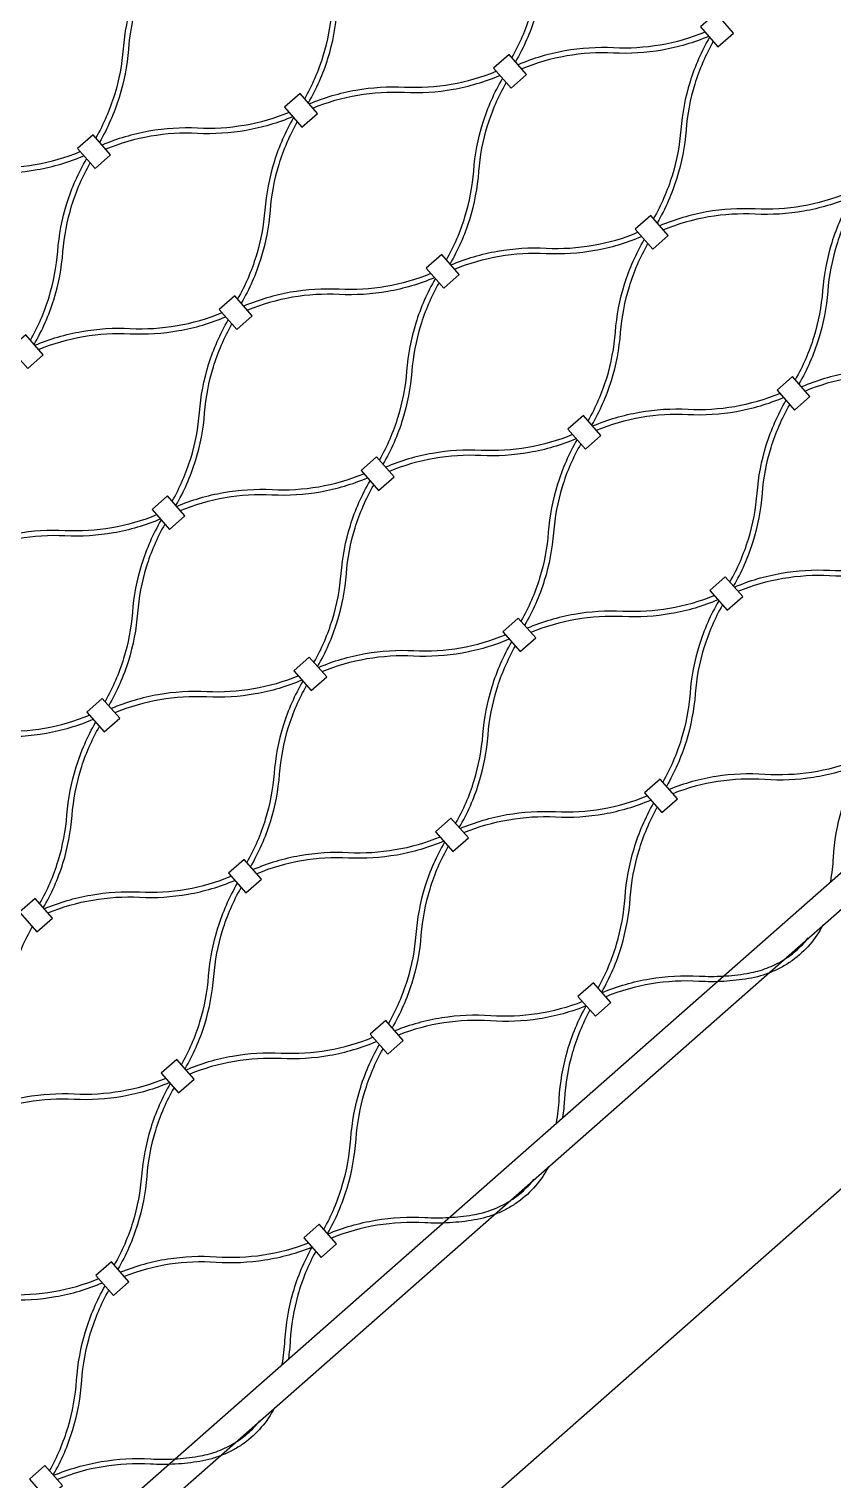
# Model space of a CAD drawing. Header units: millimetres. Extents: x 832728086 to 834530684, y 817551485 to 818349469.
# Drawn here: x 834422487.3 to 834422720.6, y 817820187 to 817820607.9 of the extents above; entities that cross this region are included whole.
import ezdxf

# ---------------------------------------------------------------- set-up
doc = ezdxf.new("R2010")
doc.units = ezdxf.units.MM
doc.header["$LTSCALE"] = 100
doc.layers.add('056-Railing-l', color=6, linetype='Continuous', lineweight=25)
doc.layers.add('A-COLS', color=3, linetype='Continuous')
doc.layers.add('mesh- l', color=8, linetype='Continuous')

msp = doc.modelspace()

# ---------------------------------------------------------------- linework, layer by layer
at = {"layer": '056-Railing-l'}
for points in [[(834422023.2404, 817819747.4366), (834423021.6523, 817820626.1138)], [(834422028.5256, 817819741.4311), (834423026.9375, 817820620.1083)]]:
    msp.add_lwpolyline(points, dxfattribs=at)
at = {"layer": 'A-COLS'}
msp.add_line((834424152.0256, 817821529.0111, 0.0052), (834419835.8825, 817817730.4819, 0.0052), dxfattribs=at)
at = {"layer": 'mesh- l'}
for points in [[(834422643.706, 817820652.2428, 0.05643381), (834422638.0144, 817820639.2967, 0.05608633), (834422635.3517, 817820625.4066, -0.05520174), (834422632.8186, 817820612.0655, -0.05548959), (834422627.4211, 817820599.6058)], [(834422644.7729, 817820651.0306, 0.05541212), (834422639.389, 817820638.5824, 0.05509445), (834422636.8617, 817820625.2565, -0.0561917), (834422634.193, 817820611.3513, -0.05650781), (834422628.4877, 817820598.3939)], [(834422567.3398, 817820587.6513, 0.05541212), (834422572.7238, 817820600.0994, 0.05509445), (834422575.2511, 817820613.4254, -0.0561917), (834422577.9197, 817820627.3305, -0.05650781), (834422583.6251, 817820640.2879)], [(834422568.4067, 817820586.4391, 0.05643381), (834422574.0983, 817820599.3851, 0.05608633), (834422576.761, 817820613.2752, -0.05520174), (834422579.2941, 817820626.6163, -0.05548959), (834422584.6917, 817820639.076)], [(834422523.0128, 817820628.9368, 0.05643381), (834422517.3212, 817820615.9907, 0.05608633), (834422514.6585, 817820602.1006, -0.05520174), (834422512.1254, 817820588.7595, -0.05548959), (834422506.7279, 817820576.2998)], [(834422524.0797, 817820627.7245, 0.05541212), (834422518.6958, 817820615.2764, 0.05509445), (834422516.1685, 817820601.9504, -0.0561917), (834422513.4998, 817820588.0453, -0.05650781), (834422507.7945, 817820575.0879)], [(834422683.5289, 817820606.9933, -0.05541212), (834422670.4976, 817820603.2347, -0.05509445), (834422656.9585, 817820602.4211, 0.0561917), (834422642.827, 817820601.5408, 0.05650781), (834422629.2497, 817820597.528)], [(834422684.5958, 817820605.7811, -0.05643381), (834422671.0315, 817820601.7805, -0.05608633), (834422656.9156, 817820600.9042, 0.05520174), (834422643.3608, 817820600.0868, 0.05548959), (834422630.3163, 817820596.3161)], [(834422684.8266, 817820605.5189, 0.05643381), (834422679.135, 817820592.5729, 0.05608633), (834422676.4722, 817820578.6827, -0.05520174), (834422673.9391, 817820565.3417, -0.05548959), (834422668.5416, 817820552.882)], [(834422685.8934, 817820604.3067, 0.05541212), (834422680.5095, 817820591.8585, 0.05509445), (834422677.9822, 817820578.5326, -0.0561917), (834422675.3136, 817820564.6274, -0.05650781), (834422669.6082, 817820551.67)], [(834422568.6375, 817820586.1768, -0.05643381), (834422582.2018, 817820590.1774, -0.05608633), (834422596.3176, 817820591.0537, 0.05520174), (834422609.8724, 817820591.8712, 0.05548959), (834422622.9169, 817820595.6419)], [(834422569.7043, 817820584.9646, -0.05541212), (834422582.7356, 817820588.7233, -0.05509445), (834422596.2747, 817820589.5369, 0.0561917), (834422610.4062, 817820590.4172, 0.05650781), (834422623.9835, 817820594.4299)], [(834422608.4604, 817820540.9274, 0.05541212), (834422613.8443, 817820553.3755, 0.05509445), (834422616.3716, 817820566.7015, -0.0561917), (834422619.0402, 817820580.6066, -0.05650781), (834422624.7456, 817820593.5641)], [(834422609.5272, 817820539.7152, 0.05643381), (834422615.2188, 817820552.6612, 0.05608633), (834422617.8816, 817820566.5513, -0.05520174), (834422620.4147, 817820579.8924, -0.05548959), (834422625.8122, 817820592.3521)], [(834422562.8357, 817820583.6873, -0.05541212), (834422549.8044, 817820579.9287, -0.05509445), (834422536.2653, 817820579.115, 0.0561917), (834422522.1338, 817820578.2348, 0.05650781), (834422508.5565, 817820574.222)], [(834422563.9026, 817820582.4751, -0.05643381), (834422550.3383, 817820578.4745, -0.05608633), (834422536.2224, 817820577.5982, 0.05520174), (834422522.6676, 817820576.7807, 0.05548959), (834422509.6231, 817820573.01)], [(834422564.1334, 817820582.2129, 0.05643381), (834422558.4418, 817820569.2668, 0.05608633), (834422555.779, 817820555.3767, -0.05520174), (834422553.2459, 817820542.0356, -0.05548959), (834422547.8484, 817820529.5759)], [(834422565.2002, 817820581.0007, 0.05541212), (834422559.8163, 817820568.5525, 0.05509445), (834422557.289, 817820555.2265, -0.0561917), (834422554.6204, 817820541.3214, -0.05650781), (834422548.915, 817820528.364)], [(834422447.9443, 817820562.8708, -0.05643381), (834422461.5086, 817820566.8714, -0.05608633), (834422475.6244, 817820567.7477, 0.05520174), (834422489.1792, 817820568.5652, 0.05548959), (834422502.2237, 817820572.3359)], [(834422449.0111, 817820561.6586, -0.05541212), (834422462.0424, 817820565.4172, -0.05509445), (834422475.5815, 817820566.2309, 0.0561917), (834422489.713, 817820567.1111, 0.05650781), (834422503.2903, 817820571.1239)], [(834422487.7672, 817820517.6214, 0.05541212), (834422493.1511, 817820530.0695, 0.05509445), (834422495.6784, 817820543.3955, -0.0561917), (834422498.347, 817820557.3006, -0.05650781), (834422504.0524, 817820570.258)], [(834422488.834, 817820516.4091, 0.05643381), (834422494.5256, 817820529.3552, 0.05608633), (834422497.1884, 817820543.2453, -0.05520174), (834422499.7215, 817820556.5864, -0.05548959), (834422505.119, 817820569.0461)], [(834422724.6495, 817820560.2695, -0.05541212), (834422711.6181, 817820556.5108, -0.05509445), (834422698.0791, 817820555.6972, 0.0561917), (834422683.9475, 817820554.8169, 0.05650781), (834422670.3702, 817820550.8041)], [(834422725.7163, 817820559.0572, -0.05643381), (834422712.152, 817820555.0567, -0.05608633), (834422698.0361, 817820554.1804, 0.05520174), (834422684.4813, 817820553.3629, 0.05548959), (834422671.4368, 817820549.5922)], [(834422725.9471, 817820558.795, 0.05643381), (834422720.2555, 817820545.849, 0.05608633), (834422717.5927, 817820531.9588, -0.05520174), (834422715.0596, 817820518.6178, -0.05548959), (834422709.6621, 817820506.1581)], [(834422727.0139, 817820557.5828, 0.05541212), (834422721.63, 817820545.1347, 0.05509445), (834422719.1027, 817820531.8087, -0.0561917), (834422716.4341, 817820517.9035, -0.05650781), (834422710.7287, 817820504.9461)], [(834422609.758, 817820539.4529, -0.05643381), (834422623.3223, 817820543.4535, -0.05608633), (834422637.4381, 817820544.3298, 0.05520174), (834422650.9929, 817820545.1473, 0.05548959), (834422664.0375, 817820548.918)], [(834422610.8248, 817820538.2407, -0.05541212), (834422623.8562, 817820541.9994, -0.05509445), (834422637.3952, 817820542.813, 0.0561917), (834422651.5267, 817820543.6933, 0.05650781), (834422665.1041, 817820547.7061)], [(834422649.5809, 817820494.2035, 0.05541212), (834422654.9648, 817820506.6516, 0.05509445), (834422657.4921, 817820519.9776, -0.0561917), (834422660.1607, 817820533.8827, -0.05650781), (834422665.8661, 817820546.8402)], [(834422650.6477, 817820492.9913, 0.05643381), (834422656.3393, 817820505.9373, 0.05608633), (834422659.0021, 817820519.8274, -0.05520174), (834422661.5352, 817820533.1685, -0.05548959), (834422666.9327, 817820545.6282)], [(834422603.9563, 817820536.9634, -0.05541212), (834422590.9249, 817820533.2048, -0.05509445), (834422577.3859, 817820532.3911, 0.0561917), (834422563.2543, 817820531.5109, 0.05650781), (834422549.677, 817820527.4981)], [(834422605.0231, 817820535.7512, -0.05643381), (834422591.4588, 817820531.7506, -0.05608633), (834422577.343, 817820530.8743, 0.05520174), (834422563.7881, 817820530.0568, 0.05548959), (834422550.7436, 817820526.2862)], [(834422605.2539, 817820535.489, 0.05643381), (834422599.5623, 817820522.5429, 0.05608633), (834422596.8995, 817820508.6528, -0.05520174), (834422594.3664, 817820495.3117, -0.05548959), (834422588.9689, 817820482.852)], [(834422606.3207, 817820534.2768, 0.05541212), (834422600.9368, 817820521.8286, 0.05509445), (834422598.4095, 817820508.5027, -0.0561917), (834422595.7409, 817820494.5975, -0.05650781), (834422590.0355, 817820481.6401)], [(834422489.0648, 817820516.1469, -0.05643381), (834422502.6291, 817820520.1475, -0.05608633), (834422516.7449, 817820521.0238, 0.05520174), (834422530.2998, 817820521.8413, 0.05548959), (834422543.3443, 817820525.612)], [(834422490.1316, 817820514.9347, -0.05541212), (834422503.163, 817820518.6934, -0.05509445), (834422516.702, 817820519.507, 0.0561917), (834422530.8336, 817820520.3872, 0.05650781), (834422544.4109, 817820524.4)], [(834422528.8877, 817820470.8975, 0.05541212), (834422534.2716, 817820483.3456, 0.05509445), (834422536.7989, 817820496.6716, -0.0561917), (834422539.4675, 817820510.5767, -0.05650781), (834422545.1729, 817820523.5341)], [(834422529.9545, 817820469.6852, 0.05643381), (834422535.6461, 817820482.6313, 0.05608633), (834422538.3089, 817820496.5214, -0.05520174), (834422540.842, 817820509.8625, -0.05548959), (834422546.2395, 817820522.3222)], [(834422765.77, 817820513.5456, -0.05541212), (834422752.7387, 817820509.7869, -0.05509445), (834422739.1996, 817820508.9733, 0.0561917), (834422725.0681, 817820508.093, 0.05650781), (834422711.4908, 817820504.0802)], [(834422766.8368, 817820512.3333, -0.05643381), (834422753.2725, 817820508.3328, -0.05608633), (834422739.1567, 817820507.4565, 0.05520174), (834422725.6019, 817820506.639, 0.05548959), (834422712.5573, 817820502.8683)], [(834422650.8785, 817820492.7291, -0.05643381), (834422664.4428, 817820496.7296, -0.05608633), (834422678.5587, 817820497.6059, 0.05520174), (834422692.1135, 817820498.4234, 0.05548959), (834422705.158, 817820502.1941)], [(834422651.9454, 817820491.5168, -0.05541212), (834422664.9767, 817820495.2755, -0.05509445), (834422678.5158, 817820496.0891, 0.0561917), (834422692.6473, 817820496.9694, 0.05650781), (834422706.2246, 817820500.9822)], [(834422690.7014, 817820447.4796, 0.05541212), (834422696.0853, 817820459.9278, 0.05509445), (834422698.6126, 817820473.2537, -0.0561917), (834422701.2813, 817820487.1589, -0.05650781), (834422706.9866, 817820500.1163)], [(834422691.7683, 817820446.2674, 0.05643381), (834422697.4599, 817820459.2134, 0.05608633), (834422700.1226, 817820473.1036, -0.05520174), (834422702.6557, 817820486.4446, -0.05548959), (834422708.0532, 817820498.9043)], [(834422645.0768, 817820490.2395, -0.05541212), (834422632.0455, 817820486.4809, -0.05509445), (834422618.5064, 817820485.6673, 0.0561917), (834422604.3749, 817820484.787, 0.05650781), (834422590.7976, 817820480.7742)], [(834422646.1436, 817820489.0273, -0.05643381), (834422632.5793, 817820485.0267, -0.05608633), (834422618.4635, 817820484.1504, 0.05520174), (834422604.9087, 817820483.333, 0.05548959), (834422591.8642, 817820479.5623)], [(834422646.3744, 817820488.7651, 0.05643381), (834422640.6828, 817820475.8191, 0.05608633), (834422638.0201, 817820461.9289, -0.05520174), (834422635.487, 817820448.5879, -0.05548959), (834422630.0894, 817820436.1282)], [(834422647.4412, 817820487.5529, 0.05541212), (834422642.0573, 817820475.1047, 0.05509445), (834422639.53, 817820461.7788, -0.0561917), (834422636.8614, 817820447.8736, -0.05650781), (834422631.156, 817820434.9162)], [(834422530.1853, 817820469.423, -0.05643381), (834422543.7496, 817820473.4236, -0.05608633), (834422557.8655, 817820474.2999, 0.05520174), (834422571.4203, 817820475.1174, 0.05548959), (834422584.4648, 817820478.8881)], [(834422531.2522, 817820468.2108, -0.05541212), (834422544.2835, 817820471.9695, -0.05509445), (834422557.8226, 817820472.7831, 0.0561917), (834422571.9541, 817820473.6633, 0.05650781), (834422585.5314, 817820477.6761)], [(834422570.0082, 817820424.1736, 0.05541212), (834422575.3921, 817820436.6217, 0.05509445), (834422577.9194, 817820449.9477, -0.0561917), (834422580.5881, 817820463.8528, -0.05650781), (834422586.2934, 817820476.8102)], [(834422571.0751, 817820422.9614, 0.05643381), (834422576.7667, 817820435.9074, 0.05608633), (834422579.4294, 817820449.7975, -0.05520174), (834422581.9625, 817820463.1386, -0.05548959), (834422587.36, 817820475.5983)], [(834422524.3836, 817820466.9335, -0.05541212), (834422511.3523, 817820463.1749, -0.05509445), (834422497.8132, 817820462.3612, 0.0561917), (834422483.6817, 817820461.481, 0.05650781), (834422470.1044, 817820457.4682)], [(834422525.4504, 817820465.7213, -0.05643381), (834422511.8861, 817820461.7207, -0.05608633), (834422497.7703, 817820460.8444, 0.05520174), (834422484.2155, 817820460.0269, 0.05548959), (834422471.171, 817820456.2562)], [(834422525.6812, 817820465.4591, 0.05643381), (834422519.9896, 817820452.513, 0.05608633), (834422517.3269, 817820438.6229, -0.05520174), (834422514.7938, 817820425.2818, -0.05548959), (834422509.3962, 817820412.8221)], [(834422526.748, 817820464.2468, 0.05541212), (834422521.3641, 817820451.7987, 0.05509445), (834422518.8368, 817820438.4727, -0.0561917), (834422516.1682, 817820424.5676, -0.05650781), (834422510.4628, 817820411.6102)], [(834422691.999, 817820446.0052, -0.05643381), (834422705.5633, 817820450.0057, -0.05608633), (834422719.6792, 817820450.8821, 0.05520174), (834422733.234, 817820451.6995, 0.05548959), (834422746.2785, 817820455.4702)], [(834422693.0659, 817820444.7929, -0.05541212), (834422706.0972, 817820448.5516, -0.05509445), (834422719.6363, 817820449.3652, 0.0561917), (834422733.7678, 817820450.2455, 0.05650781), (834422747.3451, 817820454.2583)], [(834422686.1973, 817820443.5157, -0.05541212), (834422673.166, 817820439.757, -0.05509445), (834422659.6269, 817820438.9434, 0.0561917), (834422645.4954, 817820438.0631, 0.05650781), (834422631.9181, 817820434.0503)], [(834422687.2641, 817820442.3034, -0.05643381), (834422673.6999, 817820438.3029, -0.05608633), (834422659.584, 817820437.4265, 0.05520174), (834422646.0292, 817820436.6091, 0.05548959), (834422632.9847, 817820432.8384)], [(834422687.4949, 817820442.0412, 0.05643381), (834422681.8033, 817820429.0952, 0.05608633), (834422679.1406, 817820415.205, -0.05520174), (834422676.6075, 817820401.864, -0.05548959), (834422671.2099, 817820389.4043)], [(834422688.5618, 817820440.829, 0.05541212), (834422683.1778, 817820428.3809, 0.05509445), (834422680.6506, 817820415.0549, -0.0561917), (834422677.9819, 817820401.1497, -0.05650781), (834422672.2765, 817820388.1923)], [(834422571.3058, 817820422.6991, -0.05643381), (834422584.8701, 817820426.6997, -0.05608633), (834422598.986, 817820427.576, 0.05520174), (834422612.5408, 817820428.3935, 0.05548959), (834422625.5853, 817820432.1642)], [(834422572.3727, 817820421.4869, -0.05541212), (834422585.404, 817820425.2456, -0.05509445), (834422598.9431, 817820426.0592, 0.0561917), (834422613.0746, 817820426.9395, 0.05650781), (834422626.6519, 817820430.9523)], [(834422611.1287, 817820377.4497, 0.05541212), (834422616.5127, 817820389.8978, 0.05509445), (834422619.0399, 817820403.2238, -0.0561917), (834422621.7086, 817820417.1289, -0.05650781), (834422627.414, 817820430.0864)], [(834422612.1956, 817820376.2375, 0.05643381), (834422617.8872, 817820389.1835, 0.05608633), (834422620.5499, 817820403.0736, -0.05520174), (834422623.083, 817820416.4147, -0.05548959), (834422628.4806, 817820428.8744)], [(834422565.5041, 817820420.2096, -0.05541212), (834422552.4728, 817820416.451, -0.05509445), (834422538.9337, 817820415.6373, 0.0561917), (834422524.8022, 817820414.7571, 0.05650781), (834422511.2249, 817820410.7443)], [(834422566.5709, 817820418.9974, -0.05643381), (834422553.0067, 817820414.9968, -0.05608633), (834422538.8908, 817820414.1205, 0.05520174), (834422525.336, 817820413.303, 0.05548959), (834422512.2915, 817820409.5324)], [(834422566.8017, 817820418.7352, 0.05643381), (834422561.1101, 817820405.7891, 0.05608633), (834422558.4474, 817820391.899, -0.05520174), (834422555.9143, 817820378.5579, -0.05548959), (834422550.5167, 817820366.0982)], [(834422567.8686, 817820417.523, 0.05541212), (834422562.4846, 817820405.0748, 0.05509445), (834422559.9574, 817820391.7489, -0.0561917), (834422557.2887, 817820377.8437, -0.05650781), (834422551.5833, 817820364.8863)], [(834422450.6126, 817820399.3931, -0.05643381), (834422464.1769, 817820403.3937, -0.05608633), (834422478.2928, 817820404.27, 0.05520174), (834422491.8476, 817820405.0875, 0.05548959), (834422504.8921, 817820408.8582)], [(834422451.6795, 817820398.1809, -0.05541212), (834422464.7108, 817820401.9395, -0.05509445), (834422478.2499, 817820402.7532, 0.0561917), (834422492.3814, 817820403.6334, 0.05650781), (834422505.9587, 817820407.6462)], [(834422490.4355, 817820354.1437, 0.05541212), (834422495.8195, 817820366.5918, 0.05509445), (834422498.3467, 817820379.9178, -0.0561917), (834422501.0154, 817820393.8229, -0.05650781), (834422506.7208, 817820406.7803)], [(834422491.5024, 817820352.9314, 0.05643381), (834422497.194, 817820365.8775, 0.05608633), (834422499.8567, 817820379.7676, -0.05520174), (834422502.3898, 817820393.1087, -0.05548959), (834422507.7874, 817820405.5684)], [(834422727.5317, 817820395.7628, -0.05599755), (834422714.4325, 817820392.2331, -0.0550563), (834422700.8749, 817820391.6725, 0.05611313), (834422686.724, 817820391.0574, 0.05708602), (834422673.0744, 817820387.2857)], [(834422728.6043, 817820394.544, -0.05708602), (834422714.9547, 817820390.7724, -0.05611313), (834422700.8038, 817820390.1573, 0.0550563), (834422687.2462, 817820389.5967, 0.05599755), (834422674.147, 817820386.067)], [(834422719.9676, 817820360.6087, 0.01408298), (834422720.4586, 817820364.051, 0.01401475), (834422720.7554, 817820367.5154, -0.05610981), (834422723.1457, 817820381.4769, -0.05708383), (834422728.6043, 817820394.544)], [(834422612.4264, 817820375.9753, -0.05643381), (834422625.9906, 817820379.9758, -0.05608633), (834422640.1065, 817820380.8521, 0.05520174), (834422653.6613, 817820381.6696, 0.05548959), (834422666.7058, 817820385.4403)], [(834422613.4932, 817820374.763, -0.05541212), (834422626.5245, 817820378.5217, -0.05509445), (834422640.0636, 817820379.3353, 0.0561917), (834422654.1951, 817820380.2156, 0.05650781), (834422667.7724, 817820384.2284)], [(834422652.4631, 817820329.6969, 0.05501314), (834422657.8247, 817820342.3932, 0.05502564), (834422660.2882, 817820355.9532, -0.05608013), (834422662.8898, 817820370.1033, -0.05606721), (834422668.5703, 817820383.3218)], [(834422653.5358, 817820328.4781, 0.05606721), (834422659.2163, 817820341.6965, 0.05608013), (834422661.8178, 817820355.8467, -0.05502564), (834422664.2814, 817820369.4067, -0.05501314), (834422669.6429, 817820382.103)], [(834422606.6246, 817820373.4857, -0.05541212), (834422593.5933, 817820369.7271, -0.05509445), (834422580.0542, 817820368.9135, 0.0561917), (834422565.9227, 817820368.0332, 0.05650781), (834422552.3454, 817820364.0204)], [(834422607.6915, 817820372.2735, -0.05643381), (834422594.1272, 817820368.2729, -0.05608633), (834422580.0113, 817820367.3966, 0.05520174), (834422566.4565, 817820366.5792, 0.05548959), (834422553.412, 817820362.8085)], [(834422607.9222, 817820372.0113, 0.05643381), (834422602.2306, 817820359.0653, 0.05608633), (834422599.5679, 817820345.1751, -0.05520174), (834422597.0348, 817820331.834, -0.05548959), (834422591.6373, 817820319.3744)], [(834422608.9891, 817820370.7991, 0.05541212), (834422603.6052, 817820358.3509, 0.05509445), (834422601.0779, 817820345.025, -0.0561917), (834422598.4092, 817820331.1198, -0.05650781), (834422592.7039, 817820318.1624)], [(834422491.7332, 817820352.6692, -0.05643381), (834422505.2974, 817820356.6698, -0.05608633), (834422519.4133, 817820357.5461, 0.05520174), (834422532.9681, 817820358.3636, 0.05548959), (834422546.0126, 817820362.1343)], [(834422492.8, 817820351.457, -0.05541212), (834422505.8313, 817820355.2157, -0.05509445), (834422519.3704, 817820356.0293, 0.0561917), (834422533.5019, 817820356.9095, 0.05650781), (834422547.0792, 817820360.9223)], [(834422531.5561, 817820307.4198, 0.05541212), (834422536.94, 817820319.8679, 0.05509445), (834422539.4673, 817820333.1939, -0.0561917), (834422542.1359, 817820347.099, -0.05650781), (834422547.8413, 817820360.0564)], [(834422532.6229, 817820306.2076, 0.05643381), (834422538.3145, 817820319.1536, 0.05608633), (834422540.9772, 817820333.0437, -0.05520174), (834422543.5103, 817820346.3848, -0.05548959), (834422548.9079, 817820358.8445)], [(834422488.2959, 817820347.493, 0.05541212), (834422482.912, 817820335.0449, 0.05509445), (834422480.3847, 817820321.7189, -0.0561917), (834422477.716, 817820307.8138, -0.05650781), (834422472.0107, 817820294.8564)], [(834422717.7052, 817820347.9607, -0.05861222), (834422713.8983, 817820342.311, -0.05918417), (834422708.8797, 817820337.7052, -0.02931437), (834422705.9829, 817820335.866, -0.02849813), (834422702.893, 817820334.373, -0.02885982), (834422699.5475, 817820333.2068, -0.02750146), (834422696.0916, 817820332.4241, -0.0280161), (834422688.9319, 817820331.6209, -0.02801983), (834422681.7273, 817820331.6232, 0.05502888), (834422667.9655, 817820330.8849, 0.05501523), (834422654.696, 817820327.1629)], [(834422653.6218, 817820328.3804, -0.05606931), (834422667.4495, 817820332.3531, -0.05608344), (834422681.8141, 817820333.1541, 0.02749376), (834422688.7151, 817820333.1446, 0.02749016), (834422695.5755, 817820333.8923, 0.04358453), (834422700.773, 817820335.223, 0.04703204), (834422705.6427, 817820337.4667, 0.04662132), (834422709.866, 817820340.4749, 0.04736718), (834422713.4528, 817820344.2183)], [(834422647.959, 817820325.7329, -0.05599755), (834422634.8599, 817820322.2032, -0.0550563), (834422621.3022, 817820321.6425, 0.05611313), (834422607.1513, 817820321.0275, 0.05708602), (834422593.5017, 817820317.2558)], [(834422649.0316, 817820324.5141, -0.05708602), (834422635.382, 817820320.7424, -0.05611313), (834422621.2311, 817820320.1274, 0.0550563), (834422607.6735, 817820319.5667, 0.05599755), (834422594.5744, 817820316.037)], [(834422640.3949, 817820290.5788, 0.01408298), (834422640.8859, 817820294.0211, 0.01401475), (834422641.1828, 817820297.4855, -0.05610981), (834422643.573, 817820311.447, -0.05708383), (834422649.0316, 817820324.5141)], [(834422650.1058, 817820323.2967, 0.05599537), (834422644.9564, 817820310.7452, 0.05505305), (834422642.6948, 817820297.3654, -0.01031216), (834422642.4903, 817820294.7514, -0.0103492), (834422642.1779, 817820292.148)], [(834422532.8537, 817820305.9453, -0.05643381), (834422546.418, 817820309.9459, -0.05608633), (834422560.5338, 817820310.8222, 0.05520174), (834422574.0886, 817820311.6397, 0.05548959), (834422587.1332, 817820315.4104)], [(834422533.9205, 817820304.7331, -0.05541212), (834422546.9518, 817820308.4918, -0.05509445), (834422560.4909, 817820309.3054, 0.0561917), (834422574.6224, 817820310.1857, 0.05650781), (834422588.1997, 817820314.1985)], [(834422572.8905, 817820259.6669, 0.05501314), (834422578.252, 817820272.3633, 0.05502564), (834422580.7156, 817820285.9232, -0.05608013), (834422583.3171, 817820300.0734, -0.05606721), (834422588.9976, 817820313.2919)], [(834422573.9631, 817820258.4481, 0.05606721), (834422579.6436, 817820271.6666, 0.05608013), (834422582.2451, 817820285.8168, -0.05502564), (834422584.7087, 817820299.3768, -0.05501314), (834422590.0702, 817820312.0731)], [(834422527.0519, 817820303.4558, -0.05541212), (834422514.0206, 817820299.6972, -0.05509445), (834422500.4815, 817820298.8835, 0.0561917), (834422486.35, 817820298.0033, 0.05650781), (834422472.7727, 817820293.9905)], [(834422528.1188, 817820302.2436, -0.05643381), (834422514.5545, 817820298.243, -0.05608633), (834422500.4386, 817820297.3667, 0.05520174), (834422486.8838, 817820296.5492, 0.05548959), (834422473.8393, 817820292.7785)], [(834422528.3496, 817820301.9814, 0.05643381), (834422522.658, 817820289.0353, 0.05608633), (834422519.9952, 817820275.1452, -0.05520174), (834422517.4621, 817820261.8041, -0.05548959), (834422512.0646, 817820249.3444)], [(834422529.4164, 817820300.7692, 0.05541212), (834422524.0325, 817820288.321, 0.05509445), (834422521.5052, 817820274.9951, -0.0561917), (834422518.8366, 817820261.0899, -0.05650781), (834422513.1312, 817820248.1325)], [(834422638.1325, 817820277.9308, -0.05861222), (834422634.3256, 817820272.2811, -0.05918417), (834422629.307, 817820267.6753, -0.02931437), (834422626.4102, 817820265.836, -0.02849813), (834422623.3203, 817820264.3431, -0.02885982), (834422619.9748, 817820263.1769, -0.02750146), (834422616.5189, 817820262.3942, -0.0280161), (834422609.3592, 817820261.5909, -0.02801983), (834422602.1546, 817820261.5933, 0.05502888), (834422588.3928, 817820260.855, 0.05501523), (834422575.1233, 817820257.133)], [(834422574.0492, 817820258.3505, -0.05606931), (834422587.8768, 817820262.3232, -0.05608344), (834422602.2415, 817820263.1242, 0.02749376), (834422609.1425, 817820263.1147, 0.02749016), (834422616.0029, 817820263.8624, 0.04358453), (834422621.2003, 817820265.1931, 0.04703204), (834422626.0701, 817820267.4368, 0.04662132), (834422630.2933, 817820270.445, 0.04736718), (834422633.8801, 817820274.1883)], [(834422568.3863, 817820255.703, -0.05599755), (834422555.2872, 817820252.1733, -0.0550563), (834422541.7295, 817820251.6126, 0.05611313), (834422527.5787, 817820250.9976, 0.05708602), (834422513.929, 817820247.2259)], [(834422569.459, 817820254.4842, -0.05708602), (834422555.8094, 817820250.7125, -0.05611313), (834422541.6585, 817820250.0975, 0.0550563), (834422528.1008, 817820249.5368, 0.05599755), (834422515.0017, 817820246.0071)], [(834422560.8222, 817820220.5489, 0.01408298), (834422561.3132, 817820223.9912, 0.01401475), (834422561.6101, 817820227.4556, -0.05610981), (834422564.0003, 817820241.417, -0.05708383), (834422569.459, 817820254.4842)], [(834422570.5331, 817820253.2667, 0.05599537), (834422565.3837, 817820240.7153, 0.05505305), (834422563.1221, 817820227.3355, -0.01031216), (834422562.9176, 817820224.7214, -0.0103492), (834422562.6053, 817820222.1181)], [(834422453.281, 817820235.9154, -0.05643381), (834422466.8453, 817820239.916, -0.05608633), (834422480.9612, 817820240.7923, 0.05520174), (834422494.516, 817820241.6098, 0.05548959), (834422507.5605, 817820245.3805)], [(834422454.3478, 817820234.7032, -0.05541212), (834422467.3792, 817820238.4619, -0.05509445), (834422480.9182, 817820239.2755, 0.0561917), (834422495.0498, 817820240.1557, 0.05650781), (834422508.6271, 817820244.1685)], [(834422493.3178, 817820189.637, 0.05501314), (834422498.6793, 817820202.3333, 0.05502564), (834422501.1429, 817820215.8933, -0.05608013), (834422503.7444, 817820230.0435, -0.05606721), (834422509.4249, 817820243.262)], [(834422494.3904, 817820188.4182, 0.05606721), (834422500.0709, 817820201.6367, 0.05608013), (834422502.6725, 817820215.7869, -0.05502564), (834422505.136, 817820229.3468, -0.05501314), (834422510.4976, 817820242.0432)], [(834422558.5598, 817820207.9009, -0.05861222), (834422554.7529, 817820202.2511, -0.05918417), (834422549.7344, 817820197.6453, -0.02931437), (834422546.8375, 817820195.8061, -0.02849813), (834422543.7476, 817820194.3131, -0.02885982), (834422540.4022, 817820193.1469, -0.02750146), (834422536.9462, 817820192.3642, -0.0280161), (834422529.7865, 817820191.561, -0.02801983), (834422522.582, 817820191.5634, 0.05502888), (834422508.8202, 817820190.8251, 0.05501523), (834422495.5506, 817820187.1031)], [(834422494.4765, 817820188.3205, -0.05606931), (834422508.3041, 817820192.2933, -0.05608344), (834422522.6688, 817820193.0942, 0.02749376), (834422529.5698, 817820193.0847, 0.02749016), (834422536.4302, 817820193.8325, 0.04358453), (834422541.6277, 817820195.1632, 0.04703204), (834422546.4974, 817820197.4069, 0.04662132), (834422550.7207, 817820200.4151, 0.04736718), (834422554.3074, 817820204.1584)]]:
    msp.add_lwpolyline(points, format="xyb", dxfattribs=at)
for points in [[(834422691.7474, 817820606.7369), (834422686.6832, 817820612.4911), (834422682.1791, 817820608.5271), (834422687.2432, 817820602.7729)], [(834422631.7044, 817820594.7388), (834422626.6402, 817820600.4931), (834422622.1361, 817820596.5291), (834422627.2003, 817820590.7749)], [(834422571.0542, 817820583.4308), (834422565.99, 817820589.1851), (834422561.4859, 817820585.2211), (834422566.55, 817820579.4669)], [(834422511.0112, 817820571.4328), (834422505.947, 817820577.187), (834422501.4429, 817820573.2231), (834422506.5071, 817820567.4689)], [(834422672.8249, 817820548.0149), (834422667.7608, 817820553.7692), (834422663.2566, 817820549.8052), (834422668.3208, 817820544.051)], [(834422612.1747, 817820536.7069), (834422607.1105, 817820542.4612), (834422602.6064, 817820538.4972), (834422607.6706, 817820532.743)], [(834422552.1317, 817820524.7089), (834422547.0676, 817820530.4632), (834422542.5634, 817820526.4992), (834422547.6276, 817820520.745)], [(834422491.4815, 817820513.4009), (834422486.4173, 817820519.1551), (834422481.9132, 817820515.1912), (834422486.9774, 817820509.437)], [(834422713.9454, 817820501.2911), (834422708.8813, 817820507.0453), (834422704.3772, 817820503.0813), (834422709.4413, 817820497.3271)], [(834422653.2952, 817820489.9831), (834422648.231, 817820495.7373), (834422643.7269, 817820491.7733), (834422648.7911, 817820486.0191)], [(834422593.2522, 817820477.985), (834422588.1881, 817820483.7393), (834422583.684, 817820479.7753), (834422588.7481, 817820474.0211)], [(834422532.602, 817820466.677), (834422527.5378, 817820472.4313), (834422523.0337, 817820468.4673), (834422528.0979, 817820462.7131)], [(834422694.4157, 817820443.2592), (834422689.3516, 817820449.0134), (834422684.8475, 817820445.0494), (834422689.9116, 817820439.2952)], [(834422634.3728, 817820431.2611), (834422629.3086, 817820437.0154), (834422624.8045, 817820433.0514), (834422629.8686, 817820427.2972)], [(834422573.7225, 817820419.9531), (834422568.6584, 817820425.7074), (834422564.1543, 817820421.7434), (834422569.2184, 817820415.9892)], [(834422513.6796, 817820407.9551), (834422508.6154, 817820413.7094), (834422504.1113, 817820409.7454), (834422509.1754, 817820403.9912)], [(834422665.925, 817820386.3275), (834422670.9892, 817820380.5733), (834422675.4933, 817820384.5373), (834422670.4291, 817820390.2915)], [(834422675.4933, 817820384.5373), (834422670.4291, 817820390.2915), (834422665.925, 817820386.3275), (834422670.9892, 817820380.5733)], [(834422614.843, 817820373.2292), (834422609.7789, 817820378.9835), (834422605.2748, 817820375.0195), (834422610.3389, 817820369.2653)], [(834422554.8001, 817820361.2312), (834422549.7359, 817820366.9855), (834422545.2318, 817820363.0215), (834422550.296, 817820357.2673)], [(834422494.1499, 817820349.9232), (834422489.0857, 817820355.6775), (834422484.5816, 817820351.7135), (834422489.6457, 817820345.9593)], [(834422494.1499, 817820349.9232), (834422489.0857, 817820355.6775), (834422484.5816, 817820351.7135), (834422489.6457, 817820345.9593)], [(834422646.6128, 817820327.2626), (834422651.6769, 817820321.5084), (834422656.181, 817820325.4723), (834422651.1169, 817820331.2265)], [(834422586.3523, 817820316.2976), (834422591.4165, 817820310.5434), (834422595.9206, 817820314.5073), (834422590.8564, 817820320.2616)], [(834422595.9206, 817820314.5073), (834422590.8564, 817820320.2616), (834422586.3523, 817820316.2976), (834422591.4165, 817820310.5434)], [(834422535.2704, 817820303.1993), (834422530.2062, 817820308.9536), (834422525.7021, 817820304.9896), (834422530.7663, 817820299.2354)], [(834422535.2704, 817820303.1993), (834422530.2062, 817820308.9536), (834422525.7021, 817820304.9896), (834422530.7663, 817820299.2354)], [(834422567.0401, 817820257.2327), (834422572.1043, 817820251.4784), (834422576.6084, 817820255.4424), (834422571.5442, 817820261.1966)], [(834422506.7797, 817820246.2677), (834422511.8438, 817820240.5135), (834422516.3479, 817820244.4774), (834422511.2838, 817820250.2317)], [(834422516.3479, 817820244.4774), (834422511.2838, 817820250.2317), (834422506.7797, 817820246.2677), (834422511.8438, 817820240.5135)], [(834422487.4674, 817820187.2028), (834422492.5316, 817820181.4485), (834422497.0357, 817820185.4125), (834422491.9715, 817820191.1667)]]:
    msp.add_lwpolyline(points, close=True, dxfattribs=at)
for points in [[(834422626.6402, 817820600.4931), (834422622.1361, 817820596.5291)], [(834422631.7044, 817820594.7388), (834422626.6402, 817820600.4931)], [(834422622.1361, 817820596.5291), (834422627.2003, 817820590.7749)], [(834422627.2003, 817820590.7749), (834422631.7044, 817820594.7388)], [(834422505.947, 817820577.187), (834422501.4429, 817820573.2231)], [(834422511.0112, 817820571.4328), (834422505.947, 817820577.187)], [(834422501.4429, 817820573.2231), (834422506.5071, 817820567.4689)], [(834422506.5071, 817820567.4689), (834422511.0112, 817820571.4328)], [(834422667.7608, 817820553.7692), (834422663.2566, 817820549.8052)], [(834422672.8249, 817820548.0149), (834422667.7608, 817820553.7692)], [(834422663.2566, 817820549.8052), (834422668.3208, 817820544.051)], [(834422668.3208, 817820544.051), (834422672.8249, 817820548.0149)], [(834422547.0676, 817820530.4632), (834422542.5634, 817820526.4992)], [(834422552.1317, 817820524.7089), (834422547.0676, 817820530.4632)], [(834422542.5634, 817820526.4992), (834422547.6276, 817820520.745)], [(834422547.6276, 817820520.745), (834422552.1317, 817820524.7089)], [(834422708.8813, 817820507.0453), (834422704.3772, 817820503.0813)], [(834422713.9454, 817820501.2911), (834422708.8813, 817820507.0453)], [(834422704.3772, 817820503.0813), (834422709.4413, 817820497.3271)], [(834422709.4413, 817820497.3271), (834422713.9454, 817820501.2911)], [(834422588.1881, 817820483.7393), (834422583.684, 817820479.7753)], [(834422593.2522, 817820477.985), (834422588.1881, 817820483.7393)], [(834422583.684, 817820479.7753), (834422588.7481, 817820474.0211)], [(834422588.7481, 817820474.0211), (834422593.2522, 817820477.985)], [(834422629.3086, 817820437.0154), (834422624.8045, 817820433.0514)], [(834422624.8045, 817820433.0514), (834422629.8686, 817820427.2972)], [(834422634.3728, 817820431.2611), (834422629.3086, 817820437.0154)], [(834422629.8686, 817820427.2972), (834422634.3728, 817820431.2611)], [(834422508.6154, 817820413.7094), (834422504.1113, 817820409.7454)], [(834422513.6796, 817820407.9551), (834422508.6154, 817820413.7094)], [(834422504.1113, 817820409.7454), (834422509.1754, 817820403.9912)], [(834422509.1754, 817820403.9912), (834422513.6796, 817820407.9551)], [(834422549.7359, 817820366.9855), (834422545.2318, 817820363.0215)], [(834422554.8001, 817820361.2312), (834422549.7359, 817820366.9855)], [(834422545.2318, 817820363.0215), (834422550.296, 817820357.2673)], [(834422550.296, 817820357.2673), (834422554.8001, 817820361.2312)]]:
    msp.add_lwpolyline(points, dxfattribs=at)

doc.saveas('drawing.dxf')
